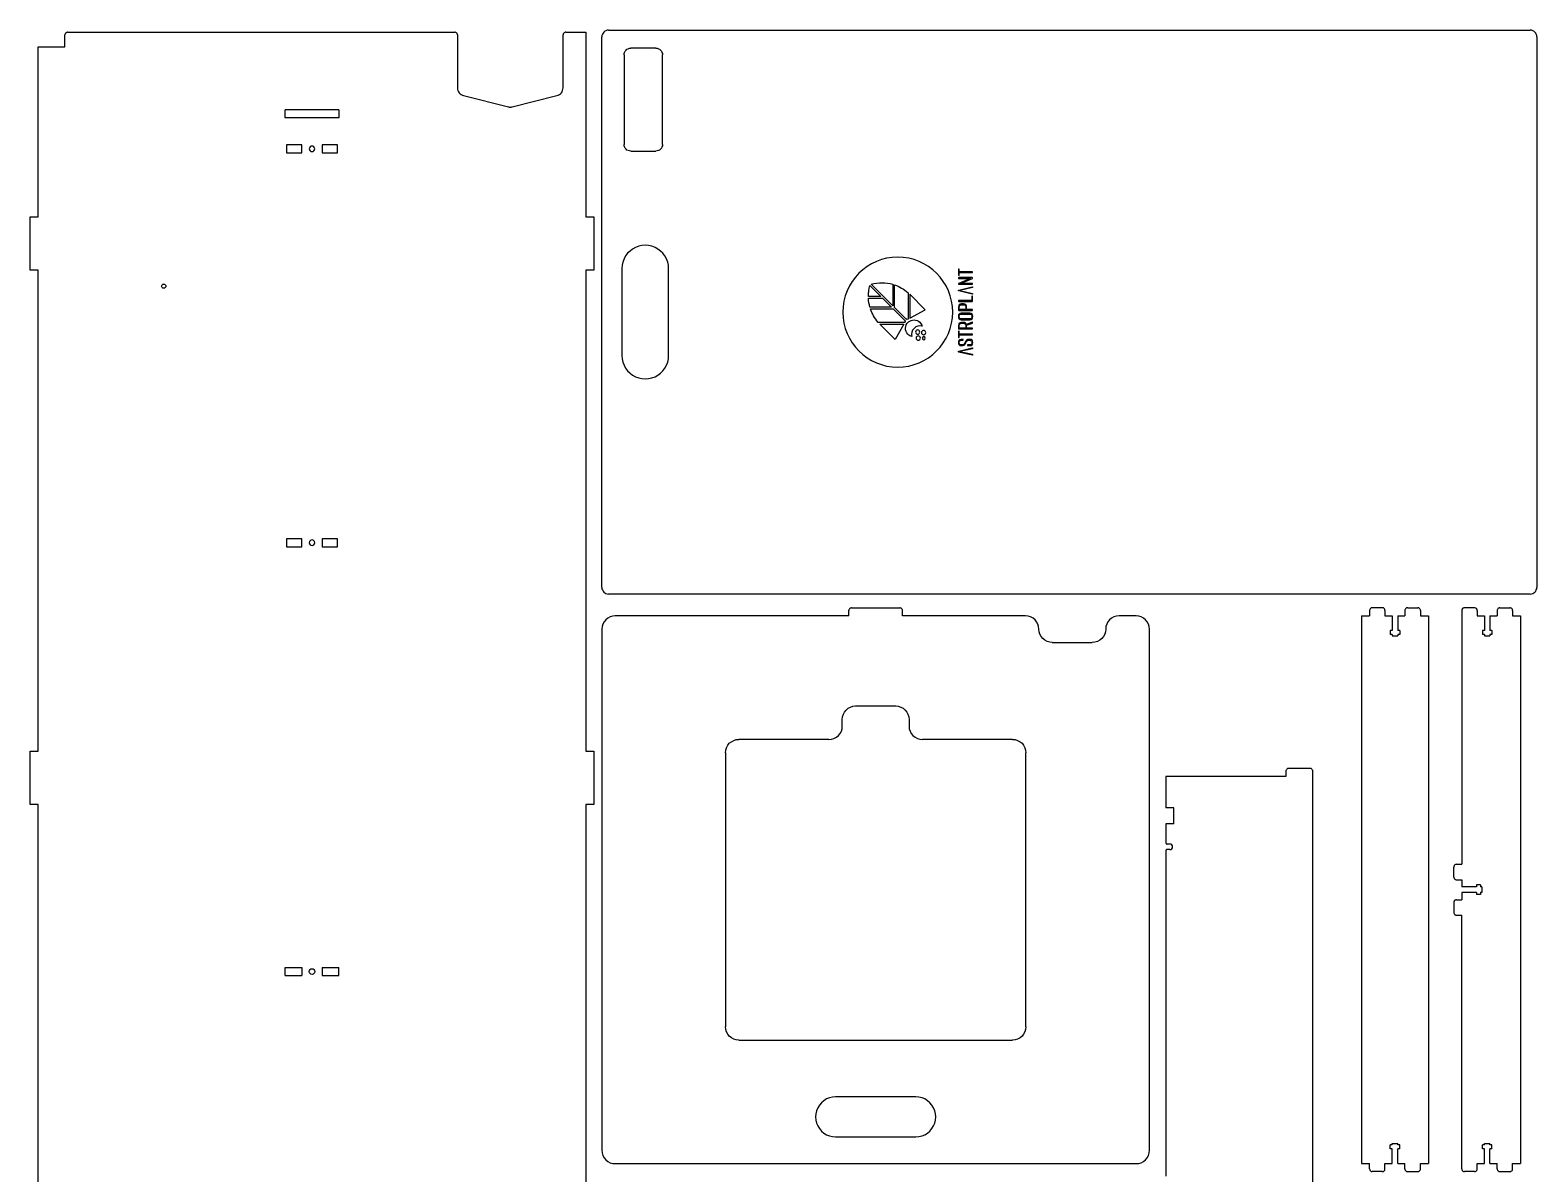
# Model space of a CAD drawing. Extents: x 233 to 3046, y 2334 to 3838.
# Drawn here: x 234 to 1363, y 2975 to 3831 of the extents above; entities that cross this region are included whole.
import ezdxf

# ---------------------------------------------------------------- set-up
doc = ezdxf.new("R2010")
doc.units = 0
doc.layers.add('GRAVEREN', color=7, linetype='CONTINUOUS')
doc.layers.add('LAYER_1', color=7, linetype='CONTINUOUS')

# ---------------------------------------------------------------- blocks, each defined once
blk = doc.blocks.new('BLOCK_2')
at = {"layer": 'GRAVEREN', "color": 250}
for points in [[(889.4, 3612.3), (889.7, 3612.8), (889.6, 3613.5), (889.1, 3613.9), (889.1, 3613.9), (880.6, 3622.4), (880.6, 3622.4), (880.6, 3622.4), (863.6, 3622.4), (863.6, 3622.4), (864.8, 3618.7), (866.8, 3615.3), (869.4, 3612.3), (869.4, 3612.3), (889.4, 3612.3), (889.4, 3612.3)], [(870.7, 3611), (870.7, 3610.9), (870.7, 3610.9), (870.7, 3610.9), (870.7, 3610.9), (882.2, 3599.4), (882.2, 3599.4), (882.2, 3599.4), (882.2, 3599.4), (882.2, 3599.4), (882.2, 3599.4), (888.7, 3611), (888.7, 3611), (888.7, 3611), (870.7, 3611), (870.7, 3611)]]:
    blk.add_open_spline(points, degree=3, knots=[0, 0, 0, 0, 1, 1, 1, 2, 2, 2, 3, 3, 3, 4, 4, 4, 5, 5, 5, 5], dxfattribs=at)
blk = doc.blocks.new('BLOCK_3')
at = {"layer": 'GRAVEREN', "color": 250}
for points, knots in [([(929.7, 3652.2), (929.7, 3652.2), (929.8, 3652.2), (929.8, 3652.2), (930, 3652.2), (930.1, 3652.1), (930.1, 3652), (930.1, 3652), (930.1, 3650.2), (930.1, 3650.2), (930.1, 3650.2), (939.8, 3650.2), (939.8, 3650.2), (940, 3650.2), (940.1, 3650.1), (940.1, 3649.9), (940.1, 3649.9), (940.1, 3649.8), (940.1, 3649.8), (940.1, 3649.7), (940, 3649.6), (939.8, 3649.6), (939.8, 3649.6), (930.1, 3649.6), (930.1, 3649.6), (930.1, 3649.6), (930.1, 3647.8), (930.1, 3647.8), (930.1, 3647.6), (930, 3647.5), (929.8, 3647.5), (929.8, 3647.5), (929.7, 3647.5), (929.7, 3647.5), (929.6, 3647.5), (929.5, 3647.6), (929.5, 3647.8), (929.5, 3647.8), (929.5, 3652), (929.5, 3652), (929.5, 3652.1), (929.6, 3652.2), (929.7, 3652.2)], [0, 0, 0, 0, 1, 1, 1, 2, 2, 2, 3, 3, 3, 4, 4, 4, 5, 5, 5, 6, 6, 6, 7, 7, 7, 8, 8, 8, 9, 9, 9, 10, 10, 10, 11, 11, 11, 12, 12, 12, 13, 13, 13, 14, 14, 14, 14]), ([(940.1, 3641.2), (940.1, 3641.2), (940.1, 3641), (940.1, 3641), (940.1, 3640.9), (940, 3640.8), (939.8, 3640.8), (939.8, 3640.8), (929.7, 3640.8), (929.7, 3640.8), (929.6, 3640.8), (929.5, 3640.9), (929.5, 3641), (929.5, 3641), (929.5, 3641.2), (929.5, 3641.2), (929.5, 3641.4), (929.6, 3641.5), (929.7, 3641.5), (929.7, 3641.5), (938.6, 3645.2), (938.6, 3645.2), (938.6, 3645.2), (929.7, 3645.2), (929.7, 3645.2), (929.6, 3645.2), (929.5, 3645.3), (929.5, 3645.4), (929.5, 3645.4), (929.5, 3645.5), (929.5, 3645.5), (929.5, 3645.7), (929.6, 3645.8), (929.7, 3645.8), (929.7, 3645.8), (939.8, 3645.8), (939.8, 3645.8), (940, 3645.8), (940.1, 3645.7), (940.1, 3645.5), (940.1, 3645.5), (940.1, 3645.4), (940.1, 3645.4), (940.1, 3645.2), (940, 3645.1), (939.9, 3645.1), (939.9, 3645.1), (931, 3641.4), (931, 3641.4), (931, 3641.4), (939.8, 3641.4), (939.8, 3641.4), (940, 3641.4), (940.1, 3641.3), (940.1, 3641.2)], [0, 0, 0, 0, 1, 1, 1, 2, 2, 2, 3, 3, 3, 4, 4, 4, 5, 5, 5, 6, 6, 6, 7, 7, 7, 8, 8, 8, 9, 9, 9, 10, 10, 10, 11, 11, 11, 12, 12, 12, 13, 13, 13, 14, 14, 14, 15, 15, 15, 16, 16, 16, 17, 17, 17, 18, 18, 18, 18]), ([(939.8, 3638.9), (939.8, 3638.9), (929.7, 3636.5), (929.7, 3636.5), (929.6, 3636.5), (929.5, 3636.4), (929.5, 3636.3), (929.5, 3636.3), (929.5, 3636.1), (929.5, 3636.1), (929.5, 3635.9), (929.6, 3635.8), (929.7, 3635.8), (929.7, 3635.8), (939.8, 3633.5), (939.8, 3633.5), (940, 3633.4), (940.1, 3633.5), (940.1, 3633.7), (940.1, 3633.7), (940.1, 3633.8), (940.1, 3633.8), (940.1, 3633.9), (940, 3634), (939.9, 3634), (939.9, 3634), (930.6, 3636.2), (930.6, 3636.2), (930.6, 3636.2), (939.9, 3638.3), (939.9, 3638.3), (940, 3638.3), (940.1, 3638.4), (940.1, 3638.5), (940.1, 3638.5), (940.1, 3638.7), (940.1, 3638.7), (940.1, 3638.9), (940, 3638.9), (939.8, 3638.9)], [0, 0, 0, 0, 1, 1, 1, 2, 2, 2, 3, 3, 3, 4, 4, 4, 5, 5, 5, 6, 6, 6, 7, 7, 7, 8, 8, 8, 9, 9, 9, 10, 10, 10, 11, 11, 11, 12, 12, 12, 13, 13, 13, 13]), ([(939.8, 3631.9), (939.8, 3631.9), (939.8, 3631.9), (939.8, 3631.9), (940, 3631.9), (940.1, 3631.8), (940.1, 3631.7), (940.1, 3631.7), (940.1, 3628.3), (940.1, 3628.3), (940.1, 3628.1), (940, 3628), (939.8, 3628), (939.8, 3628), (929.7, 3628), (929.7, 3628), (929.6, 3628), (929.5, 3628.1), (929.5, 3628.3), (929.5, 3628.3), (929.5, 3628.4), (929.5, 3628.4), (929.5, 3628.6), (929.6, 3628.6), (929.7, 3628.6), (929.7, 3628.6), (939.5, 3628.6), (939.5, 3628.6), (939.5, 3628.6), (939.5, 3631.7), (939.5, 3631.7), (939.5, 3631.8), (939.6, 3631.9), (939.8, 3631.9)], [0, 0, 0, 0, 1, 1, 1, 2, 2, 2, 3, 3, 3, 4, 4, 4, 5, 5, 5, 6, 6, 6, 7, 7, 7, 8, 8, 8, 9, 9, 9, 10, 10, 10, 11, 11, 11, 11]), ([(931.7, 3626.1), (931.7, 3626.1), (933.3, 3626.1), (933.3, 3626.1), (934.8, 3626.1), (935.6, 3625.3), (935.6, 3623.7), (935.6, 3623.7), (935.6, 3621.9), (935.6, 3621.9), (935.6, 3621.9), (939.8, 3621.9), (939.8, 3621.9), (940, 3621.9), (940.1, 3621.8), (940.1, 3621.6), (940.1, 3621.6), (940.1, 3621.5), (940.1, 3621.5), (940.1, 3621.4), (940, 3621.3), (939.8, 3621.3), (939.8, 3621.3), (929.7, 3621.3), (929.7, 3621.3), (929.6, 3621.3), (929.5, 3621.4), (929.5, 3621.5), (929.5, 3621.5), (929.5, 3623.7), (929.5, 3623.7), (929.5, 3625.3), (930.3, 3626.1), (931.7, 3626.1)], [0, 0, 0, 0, 1, 1, 1, 2, 2, 2, 3, 3, 3, 4, 4, 4, 5, 5, 5, 6, 6, 6, 7, 7, 7, 8, 8, 8, 9, 9, 9, 10, 10, 10, 11, 11, 11, 11]), ([(932, 3625.5), (930.7, 3625.5), (930.1, 3625), (930.1, 3623.7), (930.1, 3623.7), (930.1, 3621.9), (930.1, 3621.9), (930.1, 3621.9), (935, 3621.9), (935, 3621.9), (935, 3621.9), (935, 3623.7), (935, 3623.7), (935, 3625), (934.4, 3625.5), (933.1, 3625.5), (933.1, 3625.5), (932, 3625.5), (932, 3625.5)], [0, 0, 0, 0, 1, 1, 1, 2, 2, 2, 3, 3, 3, 4, 4, 4, 5, 5, 5, 6, 6, 6, 6]), ([(929.4, 3616.7), (929.4, 3616.7), (929.4, 3616.8), (929.4, 3616.8), (929.4, 3618.4), (930.2, 3619.1), (931.6, 3619.1), (931.6, 3619.1), (938, 3619.1), (938, 3619.1), (939.4, 3619.1), (940.2, 3618.4), (940.2, 3616.8), (940.2, 3616.8), (940.2, 3616.7), (940.2, 3616.7), (940.2, 3615.1), (939.4, 3614.3), (938, 3614.3), (938, 3614.3), (931.6, 3614.3), (931.6, 3614.3), (930.2, 3614.3), (929.4, 3615.1), (929.4, 3616.7)], [0, 0, 0, 0, 1, 1, 1, 2, 2, 2, 3, 3, 3, 4, 4, 4, 5, 5, 5, 6, 6, 6, 7, 7, 7, 8, 8, 8, 8]), ([(940.1, 3612.3), (940.1, 3612.3), (940.1, 3612.1), (940.1, 3612.1), (940.1, 3612), (940, 3611.9), (939.9, 3611.8), (939.9, 3611.8), (935.4, 3610.1), (935.4, 3610.1), (935.4, 3610.1), (935.4, 3609.9), (935.4, 3609.9), (935.4, 3609.9), (935.4, 3608), (935.4, 3608), (935.4, 3608), (939.8, 3608), (939.8, 3608), (940, 3608), (940.1, 3607.9), (940.1, 3607.8), (940.1, 3607.8), (940.1, 3607.7), (940.1, 3607.7), (940.1, 3607.5), (940, 3607.4), (939.8, 3607.4), (939.8, 3607.4), (929.7, 3607.4), (929.7, 3607.4), (929.6, 3607.4), (929.5, 3607.5), (929.5, 3607.7), (929.5, 3607.7), (929.5, 3609.9), (929.5, 3609.9), (929.5, 3611.5), (930.3, 3612.2), (931.7, 3612.2), (931.7, 3612.2), (933.2, 3612.2), (933.2, 3612.2), (934.4, 3612.2), (935.1, 3611.7), (935.4, 3610.7), (935.4, 3610.7), (939.8, 3612.5), (939.8, 3612.5), (940, 3612.5), (940.1, 3612.5), (940.1, 3612.3)], [0, 0, 0, 0, 1, 1, 1, 2, 2, 2, 3, 3, 3, 4, 4, 4, 5, 5, 5, 6, 6, 6, 7, 7, 7, 8, 8, 8, 9, 9, 9, 10, 10, 10, 11, 11, 11, 12, 12, 12, 13, 13, 13, 14, 14, 14, 15, 15, 15, 16, 16, 16, 17, 17, 17, 17]), ([(939.6, 3616.7), (939.6, 3618.1), (939.1, 3618.5), (937.7, 3618.5), (937.7, 3618.5), (931.9, 3618.5), (931.9, 3618.5), (930.5, 3618.5), (930, 3618.1), (930, 3616.7), (930, 3615.4), (930.5, 3614.9), (931.9, 3614.9), (931.9, 3614.9), (937.7, 3614.9), (937.7, 3614.9), (939.1, 3614.9), (939.6, 3615.4), (939.6, 3616.7)], [0, 0, 0, 0, 1, 1, 1, 2, 2, 2, 3, 3, 3, 4, 4, 4, 5, 5, 5, 6, 6, 6, 6]), ([(932.9, 3611.6), (932.9, 3611.6), (932, 3611.6), (932, 3611.6), (930.7, 3611.6), (930.1, 3611.1), (930.1, 3609.8), (930.1, 3609.8), (930.1, 3608), (930.1, 3608), (930.1, 3608), (934.9, 3608), (934.9, 3608), (934.9, 3608), (934.9, 3609.8), (934.9, 3609.8), (934.9, 3611.1), (934.3, 3611.6), (932.9, 3611.6)], [0, 0, 0, 0, 1, 1, 1, 2, 2, 2, 3, 3, 3, 4, 4, 4, 5, 5, 5, 6, 6, 6, 6]), ([(933.1, 3599.2), (933.1, 3599.2), (933.1, 3599.1), (933.1, 3599.1), (933.1, 3599), (933, 3598.9), (932.9, 3598.9), (932.9, 3598.9), (931.8, 3598.9), (931.8, 3598.9), (930.5, 3598.9), (930, 3598.4), (930, 3597.2), (930, 3595.9), (930.5, 3595.5), (931.8, 3595.5), (931.8, 3595.5), (932.5, 3595.5), (932.5, 3595.5), (933.4, 3595.5), (933.6, 3595.8), (934.1, 3596.6), (934.1, 3596.6), (935, 3598.3), (935, 3598.3), (935.3, 3599), (936, 3599.5), (936.7, 3599.5), (936.7, 3599.5), (938, 3599.5), (938, 3599.5), (939.5, 3599.5), (940.2, 3598.8), (940.2, 3597.2), (940.2, 3597.2), (940.2, 3597.2), (940.2, 3597.2), (940.2, 3595.6), (939.5, 3594.9), (938, 3594.9), (938, 3594.9), (936.5, 3594.9), (936.5, 3594.9), (936.4, 3594.9), (936.3, 3595), (936.3, 3595.1), (936.3, 3595.1), (936.3, 3595.2), (936.3, 3595.2), (936.3, 3595.4), (936.4, 3595.5), (936.5, 3595.5), (936.5, 3595.5), (937.8, 3595.5), (937.8, 3595.5), (939, 3595.5), (939.6, 3595.9), (939.6, 3597.2), (939.6, 3598.5), (939, 3598.9), (937.8, 3598.9), (937.8, 3598.9), (936.9, 3598.9), (936.9, 3598.9), (936.1, 3598.9), (935.8, 3598.6), (935.3, 3597.7), (935.3, 3597.7), (934.4, 3596), (934.4, 3596), (933.9, 3595.2), (933.5, 3594.9), (932.8, 3594.9), (932.8, 3594.9), (931.6, 3594.9), (931.6, 3594.9), (930.1, 3594.9), (929.4, 3595.7), (929.4, 3597.2), (929.4, 3597.2), (929.4, 3597.2), (929.4, 3597.2), (929.4, 3598.6), (930.1, 3599.5), (931.6, 3599.5), (931.6, 3599.5), (932.9, 3599.5), (932.9, 3599.5), (933, 3599.5), (933.1, 3599.4), (933.1, 3599.2)], [0, 0, 0, 0, 1, 1, 1, 2, 2, 2, 3, 3, 3, 4, 4, 4, 5, 5, 5, 6, 6, 6, 7, 7, 7, 8, 8, 8, 9, 9, 9, 10, 10, 10, 11, 11, 11, 12, 12, 12, 13, 13, 13, 14, 14, 14, 15, 15, 15, 16, 16, 16, 17, 17, 17, 18, 18, 18, 19, 19, 19, 20, 20, 20, 21, 21, 21, 22, 22, 22, 23, 23, 23, 24, 24, 24, 25, 25, 25, 26, 26, 26, 27, 27, 27, 28, 28, 28, 29, 29, 29, 30, 30, 30, 30]), ([(929.7, 3605.7), (929.7, 3605.7), (929.8, 3605.7), (929.8, 3605.7), (930, 3605.7), (930.1, 3605.6), (930.1, 3605.4), (930.1, 3605.4), (930.1, 3603.6), (930.1, 3603.6), (930.1, 3603.6), (939.8, 3603.6), (939.8, 3603.6), (940, 3603.6), (940.1, 3603.5), (940.1, 3603.4), (940.1, 3603.4), (940.1, 3603.3), (940.1, 3603.3), (940.1, 3603.1), (940, 3603), (939.8, 3603), (939.8, 3603), (930.1, 3603), (930.1, 3603), (930.1, 3603), (930.1, 3601.2), (930.1, 3601.2), (930.1, 3601.1), (930, 3601), (929.8, 3601), (929.8, 3601), (929.7, 3601), (929.7, 3601), (929.6, 3601), (929.5, 3601.1), (929.5, 3601.2), (929.5, 3601.2), (929.5, 3605.4), (929.5, 3605.4), (929.5, 3605.6), (929.6, 3605.7), (929.7, 3605.7)], [0, 0, 0, 0, 1, 1, 1, 2, 2, 2, 3, 3, 3, 4, 4, 4, 5, 5, 5, 6, 6, 6, 7, 7, 7, 8, 8, 8, 9, 9, 9, 10, 10, 10, 11, 11, 11, 12, 12, 12, 13, 13, 13, 14, 14, 14, 14]), ([(939.8, 3593.2), (939.8, 3593.2), (929.7, 3590.8), (929.7, 3590.8), (929.6, 3590.8), (929.5, 3590.7), (929.5, 3590.6), (929.5, 3590.6), (929.5, 3590.4), (929.5, 3590.4), (929.5, 3590.2), (929.6, 3590.1), (929.7, 3590.1), (929.7, 3590.1), (939.8, 3587.8), (939.8, 3587.8), (940, 3587.7), (940.1, 3587.8), (940.1, 3588), (940.1, 3588), (940.1, 3588.1), (940.1, 3588.1), (940.1, 3588.2), (940, 3588.3), (939.9, 3588.4), (939.9, 3588.4), (930.6, 3590.5), (930.6, 3590.5), (930.6, 3590.5), (939.9, 3592.6), (939.9, 3592.6), (940, 3592.6), (940.1, 3592.7), (940.1, 3592.9), (940.1, 3592.9), (940.1, 3593), (940.1, 3593), (940.1, 3593.2), (940, 3593.2), (939.8, 3593.2)], [0, 0, 0, 0, 1, 1, 1, 2, 2, 2, 3, 3, 3, 4, 4, 4, 5, 5, 5, 6, 6, 6, 7, 7, 7, 8, 8, 8, 9, 9, 9, 10, 10, 10, 11, 11, 11, 12, 12, 12, 13, 13, 13, 13])]:
    blk.add_open_spline(points, degree=3, knots=knots, dxfattribs=at)

msp = doc.modelspace()

# ---------------------------------------------------------------- linework, layer by layer
at = {"layer": 'GRAVEREN', "color": 250}
msp.add_lwpolyline([(893.1, 3615.4), (904.6, 3621.8), (893.1, 3633.3), (893.1, 3615.4)], dxfattribs=at)
for points, knots in [([(884, 3661.1), (906.7, 3661.1), (925.2, 3642.7), (925.2, 3620), (925.2, 3597.3), (906.7, 3578.8), (884, 3578.8), (861.3, 3578.8), (842.9, 3597.3), (842.9, 3620), (842.9, 3642.7), (861.3, 3661.1), (884, 3661.1)], [0, 0, 0, 0, 1, 1, 1, 2, 2, 2, 3, 3, 3, 4, 4, 4, 4]), ([(862.1, 3631.7), (862.1, 3631.7), (871.3, 3631.7), (871.3, 3631.7), (871.3, 3631.7), (863.2, 3639.8), (863.2, 3639.8), (862.5, 3637.2), (862.1, 3634.4), (862.1, 3631.7)], [0, 0, 0, 0, 1, 1, 1, 2, 2, 2, 3, 3, 3, 3]), ([(880.3, 3640.8), (875.1, 3642.3), (869.5, 3642.3), (864.2, 3640.8), (864.2, 3640.8), (880.3, 3624.7), (880.3, 3624.7), (880.3, 3624.7), (880.3, 3640.8), (880.3, 3640.8)], [0, 0, 0, 0, 1, 1, 1, 2, 2, 2, 3, 3, 3, 3]), ([(891.8, 3634.5), (888.8, 3637.2), (885.3, 3639.2), (881.6, 3640.4), (881.6, 3640.4), (881.6, 3623.4), (881.6, 3623.4), (881.6, 3623.4), (890.1, 3614.9), (890.1, 3614.9), (890.5, 3614.4), (891.2, 3614.3), (891.8, 3614.6), (891.8, 3614.6), (891.8, 3614.6), (891.8, 3614.6), (891.8, 3614.6), (891.8, 3634.5), (891.8, 3634.5)], [0, 0, 0, 0, 1, 1, 1, 2, 2, 2, 3, 3, 3, 4, 4, 4, 5, 5, 5, 6, 6, 6, 6]), ([(862.1, 3630.4), (862.2, 3628.1), (862.6, 3625.9), (863.2, 3623.8), (863.2, 3623.8), (879.3, 3623.8), (879.3, 3623.8), (879.3, 3623.8), (872.7, 3630.4), (872.7, 3630.4), (872.7, 3630.4), (862.1, 3630.4), (862.1, 3630.4)], [0, 0, 0, 0, 1, 1, 1, 2, 2, 2, 3, 3, 3, 4, 4, 4, 4]), ([(896.2, 3607.8), (897.8, 3609.5), (900.2, 3610), (902.3, 3609.5), (902, 3610.6), (901.4, 3611.6), (900.5, 3612.5), (898.1, 3614.7), (894.4, 3614.7), (892, 3612.6), (889.2, 3610.1), (889.1, 3605.9), (891.7, 3603.4), (892.5, 3602.5), (893.5, 3602), (894.5, 3601.7), (894, 3603.8), (894.5, 3606.2), (896.2, 3607.8)], [0, 0, 0, 0, 1, 1, 1, 2, 2, 2, 3, 3, 3, 4, 4, 4, 5, 5, 5, 6, 6, 6, 6]), ([(900.1, 3606.2), (900.7, 3605.6), (900.7, 3604.5), (900.1, 3603.9), (899.5, 3603.3), (898.5, 3603.3), (897.8, 3603.9), (897.2, 3604.5), (897.2, 3605.6), (897.8, 3606.2), (898.5, 3606.8), (899.5, 3606.8), (900.1, 3606.2)], [0, 0, 0, 0, 1, 1, 1, 2, 2, 2, 3, 3, 3, 4, 4, 4, 4]), ([(900.5, 3601.7), (901.1, 3601), (901.1, 3600), (900.5, 3599.4), (899.8, 3598.8), (898.8, 3598.8), (898.2, 3599.4), (897.6, 3600), (897.6, 3601), (898.2, 3601.7), (898.8, 3602.3), (899.8, 3602.3), (900.5, 3601.7)], [0, 0, 0, 0, 1, 1, 1, 2, 2, 2, 3, 3, 3, 4, 4, 4, 4]), ([(904.5, 3605.8), (905.1, 3605.2), (905.1, 3604.2), (904.5, 3603.5), (903.9, 3602.9), (902.9, 3602.9), (902.2, 3603.5), (901.6, 3604.2), (901.6, 3605.2), (902.2, 3605.8), (902.9, 3606.5), (903.9, 3606.5), (904.5, 3605.8)], [0, 0, 0, 0, 1, 1, 1, 2, 2, 2, 3, 3, 3, 4, 4, 4, 4]), ([(904.3, 3601.3), (904.8, 3600.9), (904.8, 3600.1), (904.3, 3599.7), (903.9, 3599.2), (903.2, 3599.2), (902.7, 3599.7), (902.3, 3600.1), (902.3, 3600.9), (902.7, 3601.3), (903.2, 3601.8), (903.9, 3601.8), (904.3, 3601.3)], [0, 0, 0, 0, 1, 1, 1, 2, 2, 2, 3, 3, 3, 4, 4, 4, 4])]:
    msp.add_open_spline(points, degree=3, knots=knots, dxfattribs=at)
at = {"layer": 'LAYER_1', "color": 7}
for points in [[(262.5, 3829.4), (262.1, 3829.4), (261.7, 3829.2), (261.3, 3829.1), (261.1, 3828.8), (260.8, 3828.5), (260.6, 3828.2), (260.5, 3827.8), (260.5, 3827.4)], [(260.5, 3818.4), (260.5, 3827.4)], [(262.5, 3829.4), (552.5, 3829.4)], [(554.5, 3827.4), (554.4, 3827.8), (554.3, 3828.2), (554.1, 3828.5), (553.9, 3828.8), (553.6, 3829.1), (553.2, 3829.2), (552.8, 3829.4), (552.5, 3829.4)], [(554.5, 3827.4), (554.5, 3787.8)], [(635.5, 3829.4), (635.1, 3829.4), (634.7, 3829.2), (634.4, 3829.1), (634.1, 3828.8), (633.8, 3828.5), (633.6, 3828.2), (633.5, 3827.8), (633.5, 3827.4)], [(633.5, 3787.8), (633.5, 3827.4)], [(635.5, 3829.4), (650.5, 3829.4)], [(650.5, 3829.4), (650.5, 3691.4)], [(667.5, 3831), (666.5, 3830.9), (665.6, 3830.6), (664.7, 3830.2), (664, 3829.5), (663.4, 3828.8), (662.9, 3827.9), (662.6, 3827), (662.5, 3826)], [(662.5, 3414), (662.5, 3826)], [(667.5, 3831), (1357.5, 3831)], [(1362.5, 3826), (1362.4, 3827), (1362.1, 3827.9), (1361.7, 3828.8), (1361, 3829.5), (1360.3, 3830.2), (1359.4, 3830.6), (1358.5, 3830.9), (1357.5, 3831)], [(1362.5, 3826), (1362.5, 3414)], [(240.5, 3691.4), (240.5, 3818.4)], [(240.5, 3818.4), (260.5, 3818.4)], [(679.1, 3812.5), (679.2, 3813.5), (679.5, 3814.4), (680, 3815.3), (680.6, 3816), (681.3, 3816.7), (682.2, 3817.1), (683.1, 3817.4), (684.1, 3817.5)], [(702.9, 3817.5), (684.1, 3817.5)], [(702.9, 3817.5), (703.9, 3817.4), (704.8, 3817.1), (705.7, 3816.7), (706.5, 3816), (707.1, 3815.3), (707.5, 3814.4), (707.8, 3813.5), (707.9, 3812.5)], [(679.1, 3812.5), (679.1, 3745.5)], [(707.9, 3745.5), (707.9, 3812.5)], [(554.5, 3787.8), (554.5, 3786.8), (554.8, 3785.9), (555.2, 3784.9), (555.7, 3784.1), (556.4, 3783.4), (557.2, 3782.8), (558.1, 3782.3), (559, 3782)], [(559, 3782), (592.5, 3773.6)], [(595.4, 3773.6), (628.9, 3782)], [(628.9, 3782), (629.9, 3782.3), (630.7, 3782.8), (631.5, 3783.4), (632.2, 3784.1), (632.8, 3784.9), (633.1, 3785.9), (633.4, 3786.8), (633.5, 3787.8)], [(425.5, 3765.4), (425.5, 3771.4)], [(465.5, 3771.4), (425.5, 3771.4)], [(465.5, 3771.4), (465.5, 3765.4)], [(592.5, 3773.6), (592.9, 3773.5), (593.2, 3773.4), (593.6, 3773.4), (594, 3773.4), (594.3, 3773.4), (594.7, 3773.4), (595.1, 3773.5), (595.4, 3773.6)], [(465.5, 3765.4), (425.5, 3765.4)], [(426.5, 3745.2), (426.5, 3739.2)], [(438, 3745.2), (426.5, 3745.2)], [(438, 3739.2), (438, 3745.2)], [(453, 3745.2), (453, 3739.2)], [(464.5, 3745.2), (453, 3745.2)], [(464.5, 3739.2), (464.5, 3745.2)], [(684.1, 3740.5), (683.1, 3740.6), (682.2, 3740.9), (681.3, 3741.3), (680.6, 3742), (680, 3742.7), (679.5, 3743.6), (679.2, 3744.5), (679.1, 3745.5)], [(707.9, 3745.5), (707.8, 3744.5), (707.5, 3743.6), (707.1, 3742.7), (706.5, 3742), (705.7, 3741.3), (704.8, 3740.9), (703.9, 3740.6), (702.9, 3740.5)], [(426.5, 3739.2), (438, 3739.2)], [(447.6, 3742.2), (447.4, 3743), (446.9, 3743.7), (446.3, 3744.2), (445.5, 3744.3), (444.7, 3744.2), (444, 3743.7), (443.5, 3743), (443.4, 3742.2), (443.5, 3741.4), (444, 3740.7), (444.7, 3740.3), (445.5, 3740.1), (446.3, 3740.3), (446.9, 3740.7), (447.4, 3741.4), (447.6, 3742.2)], [(453, 3739.2), (464.5, 3739.2)], [(684.1, 3740.5), (702.9, 3740.5)], [(234.5, 3691.4), (240.5, 3691.4)], [(234.5, 3651.4), (234.5, 3691.4)], [(650.5, 3691.4), (656.5, 3691.4)], [(656.5, 3691.4), (656.5, 3651.4)], [(712.5, 3652.5), (712.4, 3655), (711.8, 3657.4), (710.9, 3659.8), (709.7, 3662), (708.2, 3664), (706.5, 3665.7), (704.5, 3667.2), (702.3, 3668.4), (699.9, 3669.3), (697.5, 3669.8), (695, 3670), (692.5, 3669.8), (690.1, 3669.3), (687.7, 3668.4), (685.5, 3667.2), (683.6, 3665.7), (681.8, 3664), (680.3, 3662), (679.1, 3659.8), (678.2, 3657.4), (677.7, 3655), (677.5, 3652.5)], [(240.5, 3651.4), (234.5, 3651.4)], [(240.5, 3291.4), (240.5, 3651.4)], [(650.5, 3651.4), (650.5, 3291.4)], [(656.5, 3651.4), (650.5, 3651.4)], [(677.5, 3652.5), (677.5, 3587.5)], [(712.5, 3587.5), (712.5, 3652.5)], [(332.9, 3639.4), (333, 3640), (333.4, 3640.5), (333.8, 3640.9), (334.5, 3641), (335.1, 3640.9), (335.6, 3640.5), (336, 3640), (336.1, 3639.4), (336, 3638.8), (335.6, 3638.3), (335.1, 3637.9), (334.5, 3637.8), (333.8, 3637.9), (333.4, 3638.3), (333, 3638.8), (332.9, 3639.4)], [(677.5, 3587.5), (677.7, 3585), (678.2, 3582.5), (679.1, 3580.2), (680.3, 3578), (681.8, 3576), (683.6, 3574.3), (685.5, 3572.8), (687.7, 3571.6), (690.1, 3570.7), (692.5, 3570.2), (695, 3570), (697.5, 3570.2), (699.9, 3570.7), (702.3, 3571.6), (704.5, 3572.8), (706.5, 3574.3), (708.2, 3576), (709.7, 3578), (710.9, 3580.2), (711.8, 3582.5), (712.4, 3585), (712.5, 3587.5)], [(426.5, 3450.4), (426.5, 3444.4)], [(438, 3450.4), (426.5, 3450.4)], [(426.5, 3444.4), (438, 3444.4)], [(438, 3444.4), (438, 3450.4)], [(447.6, 3447.4), (447.4, 3448.2), (446.9, 3448.9), (446.3, 3449.3), (445.5, 3449.5), (444.7, 3449.3), (444, 3448.9), (443.5, 3448.2), (443.4, 3447.4), (443.5, 3446.6), (444, 3445.9), (444.7, 3445.5), (445.5, 3445.3), (446.3, 3445.5), (446.9, 3445.9), (447.4, 3446.6), (447.6, 3447.4)], [(453, 3450.4), (453, 3444.4)], [(464.5, 3450.4), (453, 3450.4)], [(453, 3444.4), (464.5, 3444.4)], [(464.5, 3444.4), (464.5, 3450.4)], [(662.5, 3414), (662.6, 3413), (662.9, 3412.1), (663.4, 3411.2), (664, 3410.5), (664.7, 3409.8), (665.6, 3409.4), (666.5, 3409.1), (667.5, 3409)], [(1357.5, 3409), (667.5, 3409)], [(1357.5, 3409), (1358.5, 3409.1), (1359.4, 3409.4), (1360.3, 3409.8), (1361, 3410.5), (1361.7, 3411.2), (1362.1, 3412.1), (1362.4, 3413), (1362.5, 3414)], [(849.5, 3398.7), (849.1, 3398.7), (848.7, 3398.5), (848.4, 3398.3), (848.1, 3398.1), (847.9, 3397.8), (847.6, 3397.5), (847.5, 3397.1), (847.5, 3396.7)], [(847.5, 3392.7), (847.5, 3396.7)], [(849.5, 3398.7), (885.5, 3398.7)], [(887.5, 3396.7), (887.5, 3397.1), (887.4, 3397.5), (887.2, 3397.8), (886.9, 3398.1), (886.6, 3398.3), (886.3, 3398.5), (885.9, 3398.7), (885.5, 3398.7)], [(887.5, 3392.7), (887.5, 3396.7)], [(1239.3, 3398.7), (1238.9, 3398.7), (1238.5, 3398.6), (1238.2, 3398.4), (1237.9, 3398.1), (1237.6, 3397.8), (1237.5, 3397.5), (1237.4, 3397.1), (1237.3, 3396.7)], [(1237.3, 3396.7), (1237.3, 3392.7)], [(1246.8, 3398.7), (1239.3, 3398.7)], [(1248.8, 3396.7), (1248.8, 3397.1), (1248.7, 3397.5), (1248.5, 3397.8), (1248.2, 3398.1), (1247.9, 3398.4), (1247.6, 3398.6), (1247.2, 3398.7), (1246.8, 3398.7)], [(1248.8, 3396.7), (1248.8, 3392.7)], [(1265.8, 3398.7), (1265.4, 3398.7), (1265, 3398.6), (1264.7, 3398.4), (1264.4, 3398.1), (1264.2, 3397.8), (1263.9, 3397.5), (1263.8, 3397.1), (1263.8, 3396.7)], [(1263.8, 3396.7), (1263.8, 3392.7)], [(1265.8, 3398.7), (1273.3, 3398.7)], [(1275.3, 3396.7), (1275.3, 3397.1), (1275.2, 3397.5), (1275, 3397.8), (1274.7, 3398.1), (1274.4, 3398.4), (1274.1, 3398.6), (1273.7, 3398.7), (1273.3, 3398.7)], [(1275.3, 3396.7), (1275.3, 3392.7)], [(1308.3, 3398.7), (1307.9, 3398.7), (1307.6, 3398.5), (1307.2, 3398.3), (1306.9, 3398.1), (1306.7, 3397.8), (1306.5, 3397.5), (1306.4, 3397.1), (1306.3, 3396.7)], [(1306.3, 3396.7), (1306.3, 3206.7)], [(1315.8, 3398.7), (1308.3, 3398.7)], [(1317.8, 3396.7), (1317.8, 3397.1), (1317.7, 3397.5), (1317.5, 3397.8), (1317.3, 3398.1), (1316.9, 3398.3), (1316.6, 3398.5), (1316.2, 3398.7), (1315.8, 3398.7)], [(1317.8, 3396.7), (1317.8, 3392.7)], [(1334.8, 3398.7), (1334.4, 3398.7), (1334, 3398.5), (1333.7, 3398.3), (1333.4, 3398.1), (1333.2, 3397.8), (1333, 3397.5), (1332.8, 3397.1), (1332.8, 3396.7)], [(1332.8, 3396.7), (1332.8, 3392.7)], [(1334.8, 3398.7), (1342.3, 3398.7)], [(1344.3, 3396.7), (1344.3, 3397.1), (1344.2, 3397.5), (1344, 3397.8), (1343.8, 3398.1), (1343.4, 3398.3), (1343.1, 3398.5), (1342.7, 3398.7), (1342.3, 3398.7)], [(1344.3, 3396.7), (1344.3, 3392.7)], [(672.5, 3392.7), (670.6, 3392.5), (668.7, 3391.9), (667, 3391), (665.4, 3389.8), (664.2, 3388.3), (663.3, 3386.5), (662.7, 3384.6), (662.5, 3382.7)], [(847.5, 3392.7), (672.5, 3392.7)], [(979.7, 3392.7), (887.5, 3392.7)], [(989.7, 3382.7), (989.5, 3384.6), (988.9, 3386.5), (988, 3388.3), (986.8, 3389.8), (985.3, 3391), (983.5, 3391.9), (981.7, 3392.5), (979.7, 3392.7)], [(1049.7, 3392.7), (1047.7, 3392.5), (1045.9, 3391.9), (1044.1, 3391), (1042.6, 3389.8), (1041.4, 3388.3), (1040.5, 3386.5), (1039.9, 3384.6), (1039.7, 3382.7)], [(1062.5, 3392.7), (1049.7, 3392.7)], [(1072.5, 3382.7), (1072.3, 3384.6), (1071.7, 3386.5), (1070.8, 3388.3), (1069.6, 3389.8), (1068.1, 3391), (1066.3, 3391.9), (1064.5, 3392.5), (1062.5, 3392.7)], [(1231.3, 3392.7), (1237.3, 3392.7)], [(1231.3, 3392.7), (1231.3, 2982.7)], [(1248.8, 3392.7), (1254.2, 3392.7)], [(1254.2, 3392.7), (1254.2, 3381.7)], [(1258.4, 3392.7), (1263.8, 3392.7)], [(1258.4, 3392.7), (1258.4, 3381.7)], [(1275.3, 3392.7), (1281.3, 3392.7)], [(1281.3, 3392.7), (1281.3, 2982.7)], [(1317.8, 3392.7), (1323.2, 3392.7)], [(1323.2, 3392.7), (1323.2, 3381.7)], [(1327.4, 3392.7), (1332.8, 3392.7)], [(1327.4, 3392.7), (1327.4, 3381.7)], [(1344.3, 3392.7), (1350.3, 3392.7)], [(1350.3, 3392.7), (1350.3, 2982.7)], [(662.5, 3382.7), (662.5, 2992.7)], [(999.7, 3372.7), (997.8, 3372.9), (995.9, 3373.4), (994.2, 3374.4), (992.6, 3375.6), (991.4, 3377.1), (990.5, 3378.9), (989.9, 3380.7), (989.7, 3382.7)], [(1039.7, 3382.7), (1039.5, 3380.7), (1039, 3378.9), (1038, 3377.1), (1036.8, 3375.6), (1035.3, 3374.4), (1033.5, 3373.4), (1031.7, 3372.9), (1029.7, 3372.7)], [(1072.5, 2992.7), (1072.5, 3382.7)], [(1252.7, 3381.7), (1252.7, 3378.7)], [(1254.2, 3381.7), (1252.7, 3381.7)], [(1254.2, 3378.7), (1252.7, 3378.7)], [(1254.2, 3378.7), (1254.2, 3377.7)], [(1254.2, 3377.7), (1258.4, 3377.7)], [(1259.9, 3381.7), (1258.4, 3381.7)], [(1259.9, 3378.7), (1258.4, 3378.7)], [(1258.4, 3378.7), (1258.4, 3377.7)], [(1259.9, 3381.7), (1259.9, 3378.7)], [(1321.7, 3381.7), (1321.7, 3378.7)], [(1323.2, 3381.7), (1321.7, 3381.7)], [(1323.2, 3378.7), (1321.7, 3378.7)], [(1323.2, 3378.7), (1323.2, 3377.7)], [(1323.2, 3377.7), (1327.4, 3377.7)], [(1328.9, 3381.7), (1327.4, 3381.7)], [(1328.9, 3378.7), (1327.4, 3378.7)], [(1327.4, 3378.7), (1327.4, 3377.7)], [(1328.9, 3381.7), (1328.9, 3378.7)], [(999.7, 3372.7), (1029.7, 3372.7)], [(842.5, 3315.2), (842.7, 3317.1), (843.3, 3319), (844.2, 3320.7), (845.4, 3322.2), (846.9, 3323.5), (848.7, 3324.4), (850.5, 3325), (852.5, 3325.2)], [(852.5, 3325.2), (882.5, 3325.2)], [(882.5, 3325.2), (884.4, 3325), (886.3, 3324.4), (888.1, 3323.5), (889.6, 3322.2), (890.8, 3320.7), (891.7, 3319), (892.3, 3317.1), (892.5, 3315.2)], [(832.5, 3300.2), (834.5, 3300.4), (836.3, 3300.9), (838.1, 3301.9), (839.6, 3303.1), (840.8, 3304.6), (841.8, 3306.4), (842.3, 3308.2), (842.5, 3310.2)], [(842.5, 3310.2), (842.5, 3315.2)], [(892.5, 3315.2), (892.5, 3310.2)], [(892.5, 3310.2), (892.7, 3308.2), (893.3, 3306.4), (894.2, 3304.6), (895.4, 3303.1), (897, 3301.9), (898.7, 3300.9), (900.6, 3300.4), (902.5, 3300.2)], [(755, 3290.2), (755.2, 3292.1), (755.8, 3294), (756.7, 3295.8), (757.9, 3297.3), (759.5, 3298.5), (761.2, 3299.4), (763.1, 3300), (765, 3300.2)], [(832.5, 3300.2), (765, 3300.2)], [(970, 3300.2), (902.5, 3300.2)], [(970, 3300.2), (972, 3300), (973.8, 3299.4), (975.6, 3298.5), (977.1, 3297.3), (978.3, 3295.8), (979.2, 3294), (979.8, 3292.1), (980, 3290.2)], [(234.5, 3291.4), (240.5, 3291.4)], [(234.5, 3251.4), (234.5, 3291.4)], [(650.5, 3291.4), (656.5, 3291.4)], [(656.5, 3291.4), (656.5, 3251.4)], [(755, 3290.2), (755, 3085.2)], [(980, 3085.2), (980, 3290.2)], [(240.5, 3251.4), (234.5, 3251.4)], [(240.5, 2891.4), (240.5, 3251.4)], [(650.5, 3251.4), (650.5, 2891.4)], [(656.5, 3251.4), (650.5, 3251.4)], [(1302.3, 3206.7), (1301.9, 3206.6), (1301.6, 3206.5), (1301.2, 3206.4), (1300.9, 3206.1), (1300.7, 3205.8), (1300.5, 3205.4), (1300.4, 3205.1), (1300.3, 3204.7)], [(1300.3, 3197.2), (1300.3, 3204.7)], [(1302.3, 3206.7), (1306.3, 3206.7)], [(1300.3, 3197.2), (1300.4, 3196.8), (1300.5, 3196.4), (1300.7, 3196.1), (1300.9, 3195.8), (1301.2, 3195.5), (1301.6, 3195.3), (1301.9, 3195.2), (1302.3, 3195.2)], [(1302.3, 3195.2), (1306.3, 3195.2)], [(1306.3, 3195.2), (1306.3, 3189.8)], [(1317.3, 3189.8), (1306.3, 3189.8)], [(1317.3, 3185.6), (1306.3, 3185.6)], [(1306.3, 3185.6), (1306.3, 3180.2)], [(1317.3, 3191.3), (1317.3, 3189.8)], [(1320.3, 3191.3), (1317.3, 3191.3)], [(1317.3, 3185.6), (1317.3, 3184.1)], [(1320.3, 3184.1), (1317.3, 3184.1)], [(1320.3, 3191.3), (1320.3, 3189.8)], [(1321.3, 3189.8), (1320.3, 3189.8)], [(1321.3, 3185.6), (1320.3, 3185.6)], [(1320.3, 3185.6), (1320.3, 3184.1)], [(1321.3, 3189.8), (1321.3, 3185.6)], [(1302.3, 3180.2), (1301.9, 3180.2), (1301.6, 3180), (1301.2, 3179.8), (1300.9, 3179.6), (1300.7, 3179.3), (1300.5, 3179), (1300.4, 3178.6), (1300.3, 3178.2)], [(1300.3, 3178.2), (1300.3, 3170.7)], [(1300.3, 3170.7), (1300.4, 3170.3), (1300.5, 3169.9), (1300.7, 3169.6), (1300.9, 3169.3), (1301.2, 3169), (1301.6, 3168.8), (1301.9, 3168.7), (1302.3, 3168.7)], [(1302.3, 3180.2), (1306.3, 3180.2)], [(1302.3, 3168.7), (1306.3, 3168.7)], [(1306.3, 2978.7), (1306.3, 3168.7)], [(425.5, 3129.4), (438, 3129.4)], [(425.5, 3123.4), (425.5, 3129.4)], [(438, 3129.4), (438, 3123.4)], [(443.4, 3126.4), (443.5, 3127.2), (444, 3127.9), (444.7, 3128.4), (445.5, 3128.5), (446.3, 3128.4), (446.9, 3127.9), (447.4, 3127.2), (447.6, 3126.4), (447.4, 3125.6), (446.9, 3124.9), (446.3, 3124.5), (445.5, 3124.3), (444.7, 3124.5), (444, 3124.9), (443.5, 3125.6), (443.4, 3126.4)], [(453, 3129.4), (453, 3123.4)], [(453, 3129.4), (465.5, 3129.4)], [(465.5, 3123.4), (465.5, 3129.4)], [(425.5, 3123.4), (438, 3123.4)], [(453, 3123.4), (465.5, 3123.4)], [(765, 3075.2), (763.1, 3075.4), (761.2, 3075.9), (759.5, 3076.9), (757.9, 3078.1), (756.7, 3079.6), (755.8, 3081.4), (755.2, 3083.2), (755, 3085.2)], [(980, 3085.2), (979.8, 3083.2), (979.2, 3081.4), (978.3, 3079.6), (977.1, 3078.1), (975.6, 3076.9), (973.8, 3075.9), (972, 3075.4), (970, 3075.2)], [(765, 3075.2), (970, 3075.2)], [(837.5, 3032.7), (835.2, 3032.5), (832.9, 3031.9), (830.7, 3031.1), (828.7, 3029.8), (826.9, 3028.3), (825.4, 3026.5), (824.2, 3024.5), (823.2, 3022.3), (822.7, 3020), (822.5, 3017.7), (822.7, 3015.3), (823.2, 3013), (824.2, 3010.9), (825.4, 3008.9), (826.9, 3007.1), (828.7, 3005.6), (830.7, 3004.3), (832.9, 3003.4), (835.2, 3002.9), (837.5, 3002.7)], [(897.5, 3032.7), (837.5, 3032.7)], [(897.5, 3002.7), (899.9, 3002.9), (902.2, 3003.4), (904.3, 3004.3), (906.3, 3005.6), (908.1, 3007.1), (909.6, 3008.9), (910.9, 3010.9), (911.8, 3013), (912.3, 3015.3), (912.5, 3017.7), (912.3, 3020), (911.8, 3022.3), (910.9, 3024.5), (909.6, 3026.5), (908.1, 3028.3), (906.3, 3029.8), (904.3, 3031.1), (902.2, 3031.9), (899.9, 3032.5), (897.5, 3032.7)], [(837.5, 3002.7), (897.5, 3002.7)], [(662.5, 2992.7), (662.7, 2990.7), (663.3, 2988.9), (664.2, 2987.1), (665.4, 2985.6), (667, 2984.4), (668.7, 2983.4), (670.6, 2982.9), (672.5, 2982.7)], [(1062.5, 2982.7), (1064.5, 2982.9), (1066.3, 2983.4), (1068.1, 2984.4), (1069.6, 2985.6), (1070.8, 2987.1), (1071.7, 2988.9), (1072.3, 2990.7), (1072.5, 2992.7)], [(1252.7, 2993.7), (1252.7, 2996.7)], [(1254.2, 2996.7), (1252.7, 2996.7)], [(1254.2, 2993.7), (1252.7, 2993.7)], [(1254.2, 2996.7), (1254.2, 2997.7)], [(1254.2, 2997.7), (1258.4, 2997.7)], [(1254.2, 2982.7), (1254.2, 2993.7)], [(1258.4, 2996.7), (1258.4, 2997.7)], [(1259.9, 2996.7), (1258.4, 2996.7)], [(1259.9, 2993.7), (1258.4, 2993.7)], [(1258.4, 2982.7), (1258.4, 2993.7)], [(1259.9, 2993.7), (1259.9, 2996.7)], [(1321.7, 2993.7), (1321.7, 2996.7)], [(1323.2, 2996.7), (1321.7, 2996.7)], [(1323.2, 2993.7), (1321.7, 2993.7)], [(1323.2, 2996.7), (1323.2, 2997.7)], [(1323.2, 2997.7), (1327.4, 2997.7)], [(1323.2, 2982.7), (1323.2, 2993.7)], [(1327.4, 2996.7), (1327.4, 2997.7)], [(1328.9, 2996.7), (1327.4, 2996.7)], [(1328.9, 2993.7), (1327.4, 2993.7)], [(1327.4, 2982.7), (1327.4, 2993.7)], [(1328.9, 2993.7), (1328.9, 2996.7)], [(672.5, 2982.7), (1062.5, 2982.7)], [(1231.3, 2982.7), (1237.3, 2982.7)], [(1237.3, 2978.7), (1237.3, 2982.7)], [(1237.3, 2978.7), (1237.4, 2978.3), (1237.5, 2977.9), (1237.6, 2977.6), (1237.9, 2977.3), (1238.2, 2977.1), (1238.5, 2976.8), (1238.9, 2976.7), (1239.3, 2976.7)], [(1246.8, 2976.7), (1247.2, 2976.7), (1247.6, 2976.8), (1247.9, 2977.1), (1248.2, 2977.3), (1248.5, 2977.6), (1248.7, 2977.9), (1248.8, 2978.3), (1248.8, 2978.7)], [(1248.8, 2978.7), (1248.8, 2982.7)], [(1248.8, 2982.7), (1254.2, 2982.7)], [(1258.4, 2982.7), (1263.8, 2982.7)], [(1263.8, 2978.7), (1263.8, 2982.7)], [(1263.8, 2978.7), (1263.8, 2978.3), (1263.9, 2977.9), (1264.2, 2977.6), (1264.4, 2977.3), (1264.7, 2977.1), (1265, 2976.8), (1265.4, 2976.7), (1265.8, 2976.7)], [(1273.3, 2976.7), (1273.7, 2976.7), (1274.1, 2976.8), (1274.4, 2977.1), (1274.7, 2977.3), (1275, 2977.6), (1275.2, 2977.9), (1275.3, 2978.3), (1275.3, 2978.7)], [(1275.3, 2978.7), (1275.3, 2982.7)], [(1275.3, 2982.7), (1281.3, 2982.7)], [(1306.3, 2978.7), (1306.4, 2978.3), (1306.5, 2977.9), (1306.7, 2977.6), (1306.9, 2977.3), (1307.2, 2977), (1307.6, 2976.8), (1307.9, 2976.7), (1308.3, 2976.7)], [(1315.8, 2976.7), (1316.2, 2976.7), (1316.6, 2976.8), (1316.9, 2977), (1317.3, 2977.3), (1317.5, 2977.6), (1317.7, 2977.9), (1317.8, 2978.3), (1317.8, 2978.7)], [(1317.8, 2978.7), (1317.8, 2982.7)], [(1317.8, 2982.7), (1323.2, 2982.7)], [(1327.4, 2982.7), (1332.8, 2982.7)], [(1332.8, 2978.7), (1332.8, 2982.7)], [(1332.8, 2978.7), (1332.8, 2978.3), (1333, 2977.9), (1333.2, 2977.6), (1333.4, 2977.3), (1333.7, 2977), (1334, 2976.8), (1334.4, 2976.7), (1334.8, 2976.7)], [(1342.3, 2976.7), (1342.7, 2976.7), (1343.1, 2976.8), (1343.4, 2977), (1343.8, 2977.3), (1344, 2977.6), (1344.2, 2977.9), (1344.3, 2978.3), (1344.3, 2978.7)], [(1344.3, 2978.7), (1344.3, 2982.7)], [(1344.3, 2982.7), (1350.3, 2982.7)], [(1246.8, 2976.7), (1239.3, 2976.7)], [(1265.8, 2976.7), (1273.3, 2976.7)], [(1315.8, 2976.7), (1308.3, 2976.7)], [(1334.8, 2976.7), (1342.3, 2976.7)]]:
    msp.add_lwpolyline(points, dxfattribs=at)
at = {"layer": 'LAYER_1', "color": 94}
for points in [[(1174.7, 3272.4), (1084.7, 3272.4)], [(1084.7, 3272.4), (1084.7, 3248.9)], [(1176.7, 3278.4), (1176.3, 3278.4), (1175.9, 3278.3), (1175.6, 3278.1), (1175.3, 3277.8), (1175, 3277.5), (1174.8, 3277.2), (1174.7, 3276.8), (1174.7, 3276.4)], [(1174.7, 3276.4), (1174.7, 3272.4)], [(1192.7, 3278.4), (1176.7, 3278.4)], [(1194.7, 3276.4), (1194.7, 3276.8), (1194.6, 3277.2), (1194.4, 3277.5), (1194.1, 3277.8), (1193.8, 3278.1), (1193.5, 3278.3), (1193.1, 3278.4), (1192.7, 3278.4)], [(1194.7, 2864.4), (1194.7, 3276.4)], [(1090.7, 3248.9), (1084.7, 3248.9)], [(1090.7, 3236.9), (1090.7, 3248.9)], [(1090.7, 3236.9), (1084.7, 3236.9)], [(1084.7, 3236.9), (1084.7, 3222.9)], [(1084.7, 3222.9), (1084.7, 3222.7), (1084.8, 3222.5), (1084.9, 3222.3), (1085, 3222.2), (1085.1, 3222.1), (1085.3, 3222), (1085.5, 3221.9), (1085.7, 3221.9)], [(1085.7, 3217.7), (1085.5, 3217.7), (1085.3, 3217.7), (1085.1, 3217.6), (1085, 3217.4), (1084.9, 3217.3), (1084.8, 3217.1), (1084.7, 3216.9), (1084.7, 3216.7)], [(1084.7, 3216.7), (1084.7, 2973.4)], [(1087.7, 3221.9), (1085.7, 3221.9)], [(1087.7, 3217.7), (1085.7, 3217.7)], [(1087.7, 3217.7), (1088.5, 3217.9), (1089.2, 3218.3), (1089.7, 3219), (1089.8, 3219.8), (1089.7, 3220.6), (1089.2, 3221.3), (1088.5, 3221.7), (1087.7, 3221.9)]]:
    msp.add_lwpolyline(points, dxfattribs=at)

# ---------------------------------------------------------------- block references
at = {"layer": 'GRAVEREN'}
for name in ['BLOCK_3', 'BLOCK_2']:
    msp.add_blockref(name, (0, 0), dxfattribs=at)

doc.saveas('drawing.dxf')
